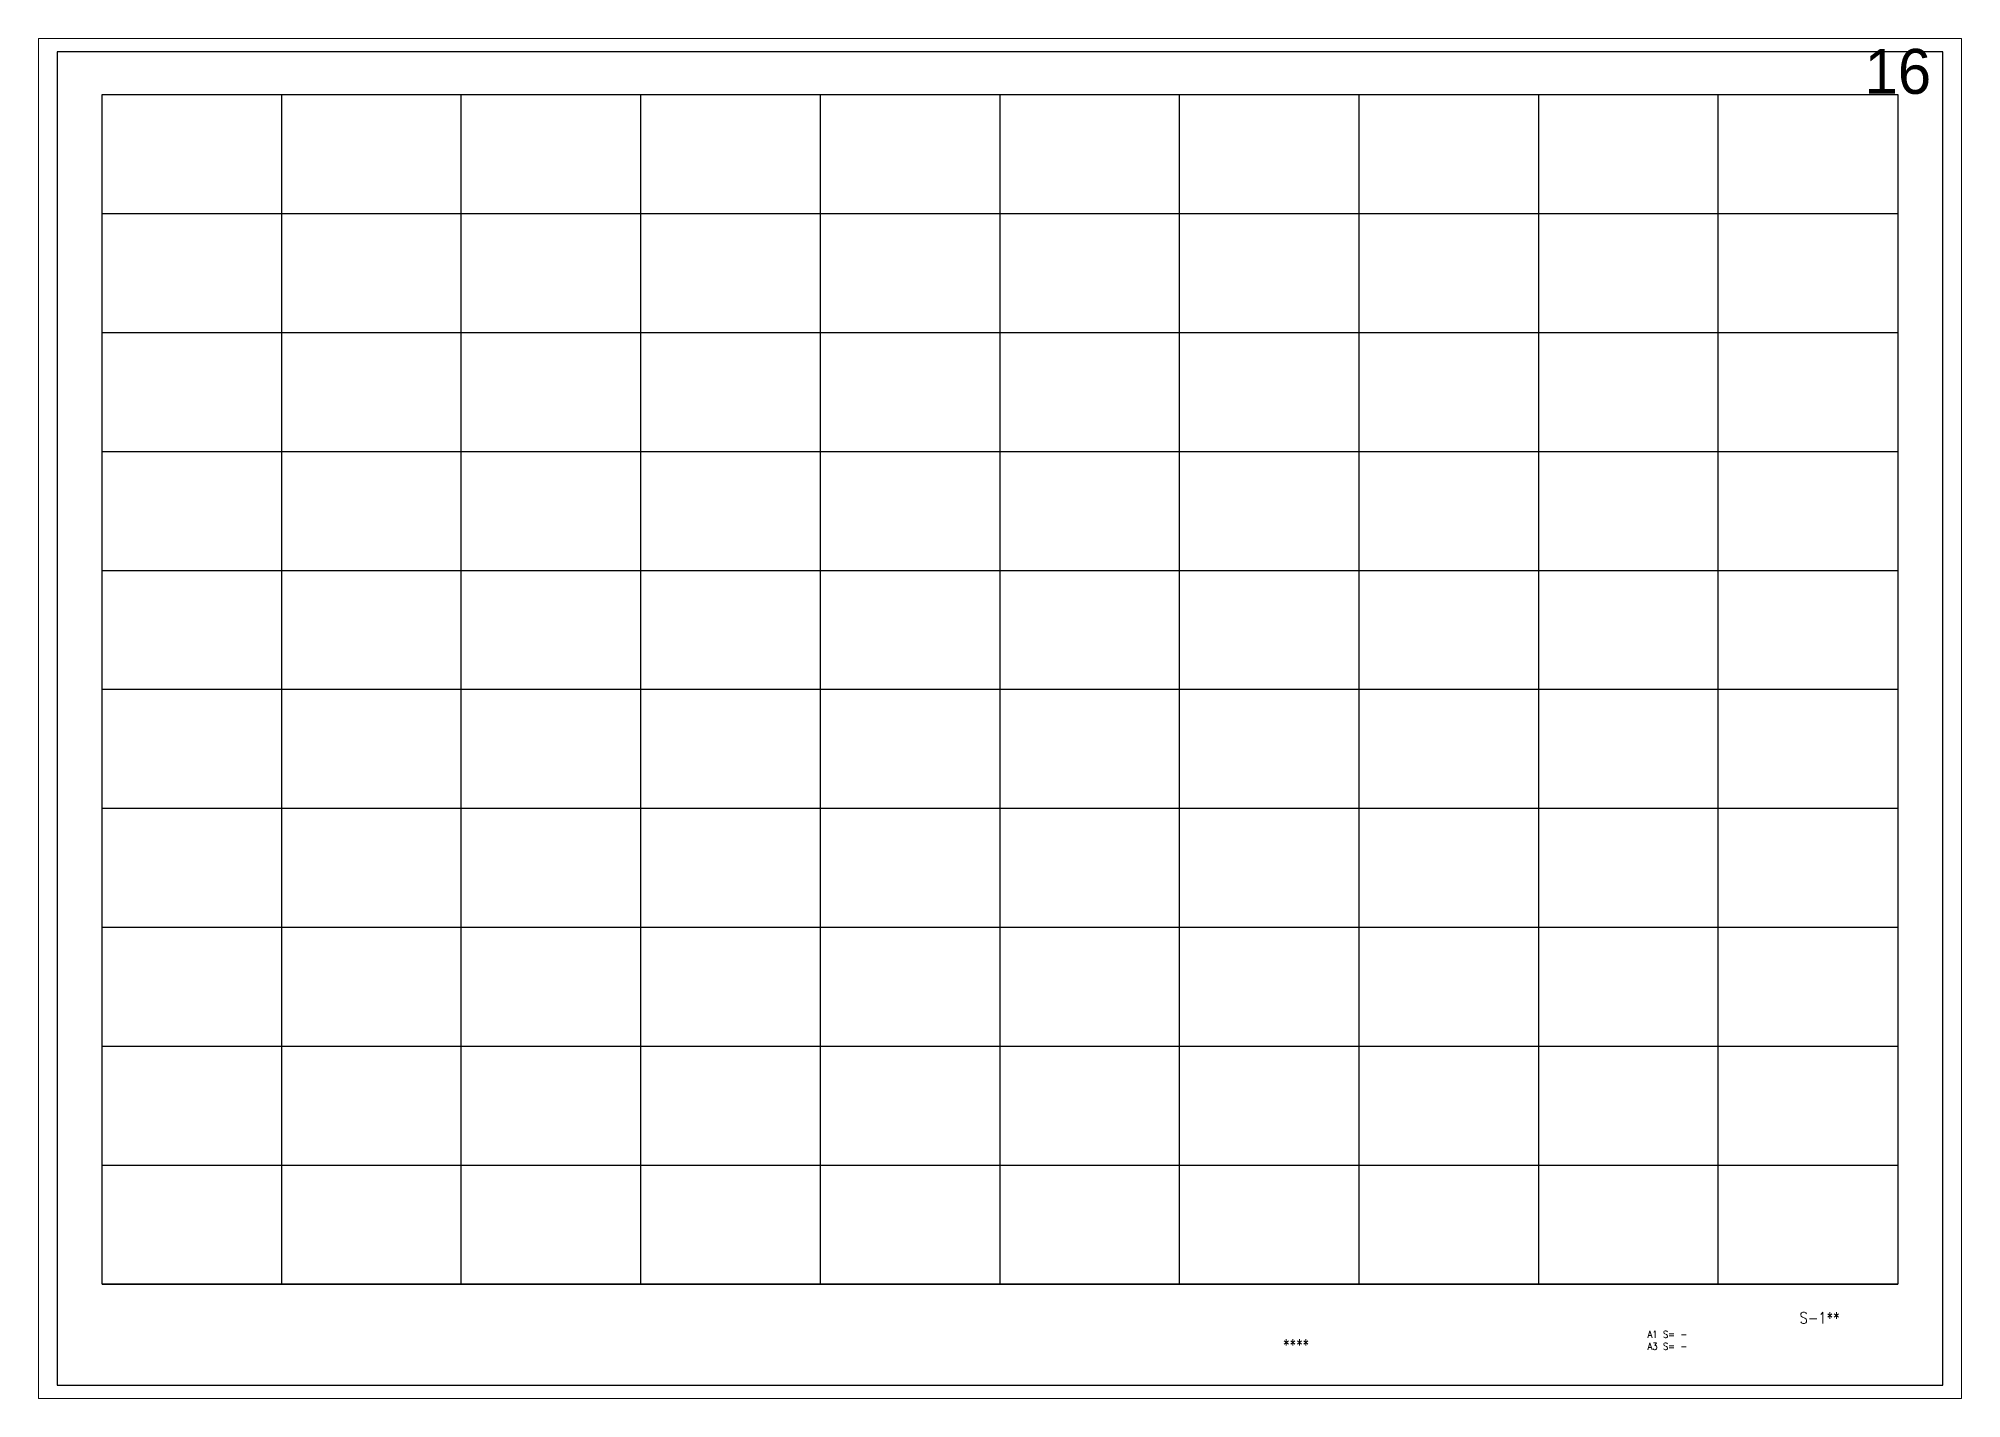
# Paper-space layout '16' of a CAD drawing. Extents: x -23 to 863, y -16 to 610.
# The model-space entities are those that its viewports show. They can reach past a viewport. Long polylines and large blocks are cut down to what shows.
import ezdxf

# ---------------------------------------------------------------- set-up
doc = ezdxf.new("R2010")
doc.units = 0
doc.header["$MEASUREMENT"] = 0
doc.layers.get('Defpoints').update_dxf_attribs({"color": 251, "linetype": 'CONTINUOUS'})
doc.layers.add('99_レイアウト枠', color=251, linetype='CONTINUOUS', plot=False)
doc.layers.add('99_頁番号', color=6, linetype='CONTINUOUS')
doc.styles.add('DRACAD', font='txt', dxfattribs={"width": 0.85, "bigfont": 'extfont2'})
doc.styles.get("Standard").update_dxf_attribs({"font": 'Osaka.ttc'})

msp = doc.modelspace()

# ---------------------------------------------------------------- linework, layer by layer
at = {"layer": '99_レイアウト枠'}
for p, q in [((305000, -987250), (305000, -854750)), ((325000, -987250), (325000, -854750)), ((345000, -987250), (345000, -854750)), ((365000, -987250), (365000, -854750)), ((385000, -987250), (385000, -854750)), ((405000, -987250), (405000, -854750)), ((425000, -987250), (425000, -854750)), ((445000, -987250), (445000, -854750)), ((465000, -987250), (465000, -854750)), ((485000, -987250), (485000, -854750)), ((305000, -868000), (505000, -868000)), ((305000, -881250), (505000, -881250)), ((305000, -894500), (505000, -894500)), ((305000, -907750), (505000, -907750)), ((305000, -921000), (505000, -921000)), ((305000, -934250), (505000, -934250)), ((305000, -947500), (505000, -947500)), ((305000, -960750), (505000, -960750)), ((305000, -974000), (505000, -974000)), ((305000, -987250), (505000, -987250))]:
    msp.add_line(p, q, dxfattribs=at)
for points in [[(300000, -998500), (510000, -998500), (510000, -850000), (300000, -850000)], [(305000, -854750), (505000, -854750), (505000, -987250), (305000, -987250)]]:
    msp.add_lwpolyline(points, close=True, dxfattribs=at)

# ---------------------------------------------------------------- texts
at = {"layer": '99_レイアウト枠', "insert": (505000, -854750), "char_height": 5000, "attachment_point": 8}
msp.add_mtext('16', dxfattribs=at)
at = {"layer": '99_頁番号', "attachment_point": 4, "style": 'DRACAD'}
for s, insert, char_height in [('{S-1**}', (494058.6, -991003.9), 1250), ('{  ****  }', (434630.6, -994003.9), 1250), ('A1 S= - ^JA3 S= - ', (477130.6, -993507.5), 800)]:
    msp.add_mtext(s, dxfattribs=dict(at, insert=insert, char_height=char_height))

psp = doc.layouts.new('16')

# ---------------------------------------------------------------- viewports
at = {"layer": 'Defpoints'}
psp.add_viewport(center=(420, 297), size=(885.46, 626.16), view_center_point=(405000, -924250), view_height=151474.0693, dxfattribs=at)

doc.saveas('drawing.dxf')
